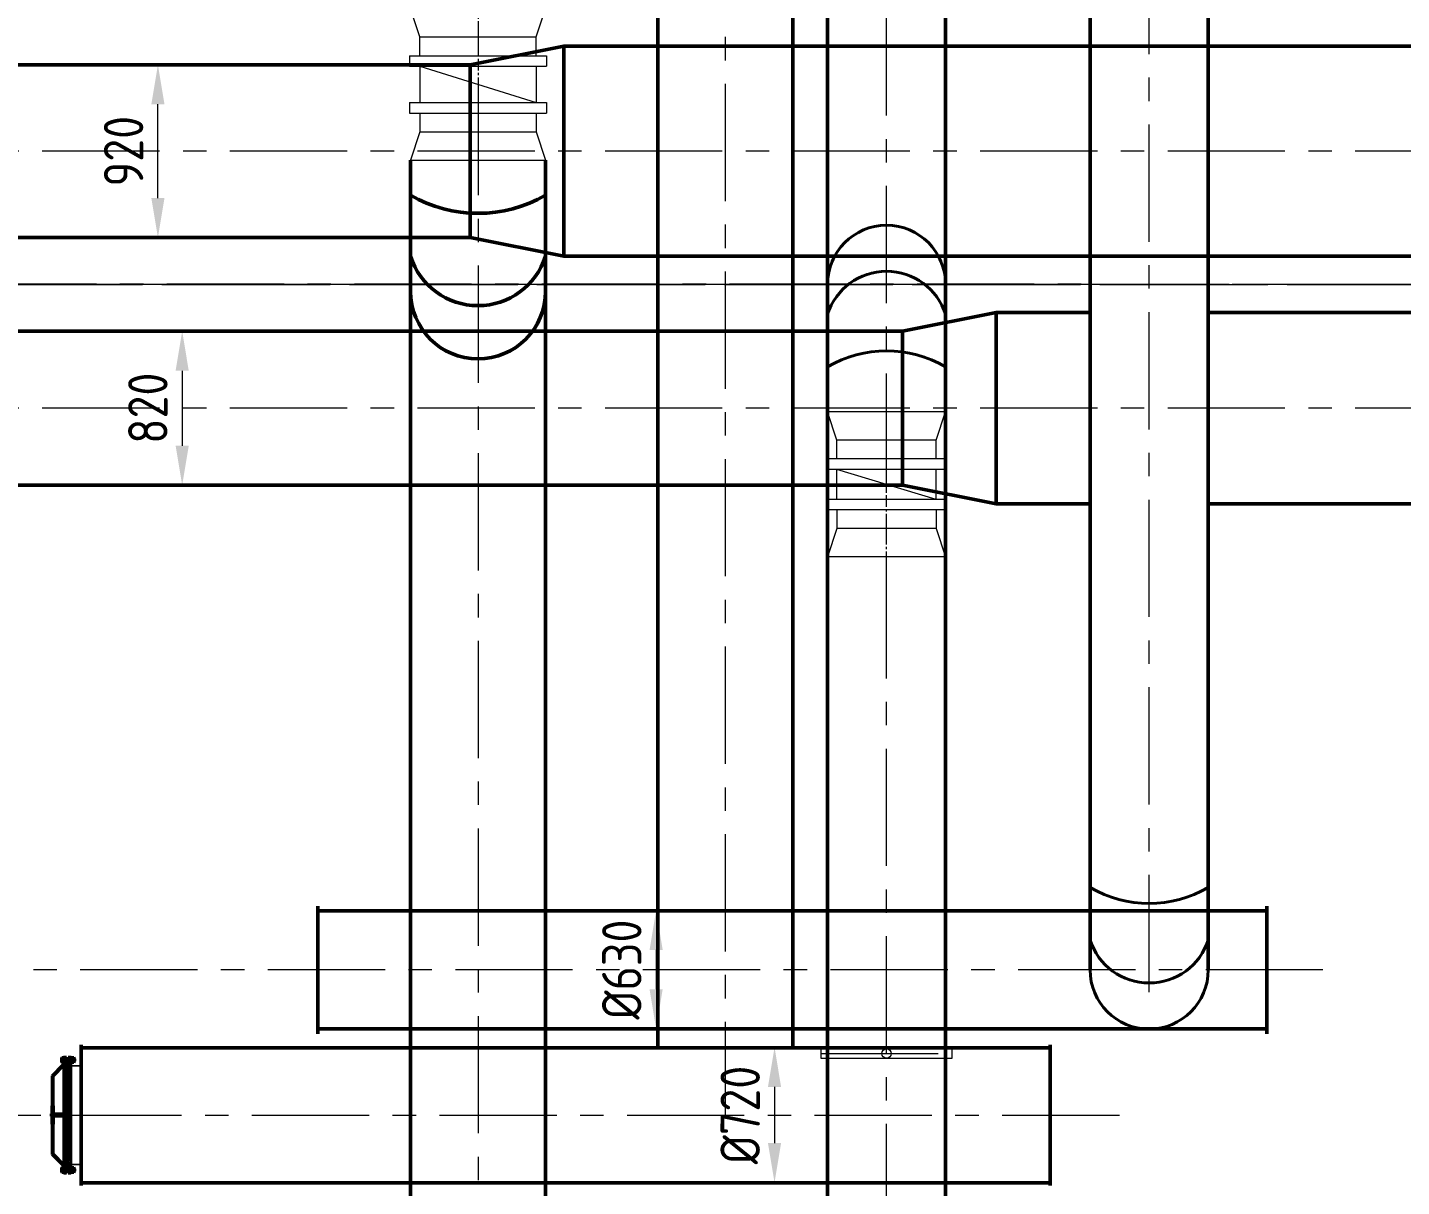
# Model space of a CAD drawing. Header units: millimetres. Extents: x 188205 to 604756, y -401673 to 15123.
# Drawn here: x 359982 to 367308, y -68161 to -61983 of the extents above; entities that cross this region are included whole.
import ezdxf

# ---------------------------------------------------------------- set-up
doc = ezdxf.new("R2010")
doc.units = ezdxf.units.MM
doc.header["$LTSCALE"] = 500
for name, pattern in [('CENTER', [2, 1.25, -0.25, 0.25, -0.25]), ('CONTINOUS', [0]), ('PHANTOM2', [1.25, 0.625, -0.125, 0.125, -0.125, 0.125, -0.125])]:
    doc.linetypes.add(name, pattern=pattern)
for name, color, linetype, lineweight in [('2D', 4, 'PHANTOM2', 20), ('air-smoke', 5, 'Continuous', 50), ('gas', 2, 'Continuous', 50), ('gas-smoke', 6, 'Continuous', 50), ('SHI', 7, 'Continuous', 40), ('WEN', 3, 'Continuous', 20), ('ZHONG', 1, 'CENTER', 20), ('中心线', 1, 'CENTER', 18)]:
    doc.layers.add(name, color=color, linetype=linetype, lineweight=lineweight)
doc.layers.add('air', color=7, linetype='Continuous', lineweight=50, true_color=0x77bec0)
doc.layers.add('HAN', color=9, linetype='Continuous')
doc.layers.add('X1', color=4, linetype='Continuous')
doc.styles.add('GB', font='gbenor.shx', dxfattribs={"bigfont": 'gbcbig.shx'})
doc.dimstyles.new('ISO-60', dxfattribs={"dimscale": 60, "dimtxt": 3.5, "dimasz": 3.5, "dimexe": 1.8, "dimexo": 1.25, "dimgap": 1.3, "dimtad": 1, "dimrnd": 1, "dimdsep": 46, "dimtxsty": 'GB', "dimcen": 0, "dimclrd": 3, "dimclre": 3, "dimclrt": 256, "dimadec": 0, "dimazin": 0, "dimtfac": 1, "dimtix": 1, "dimtmove": 0, "dimatfit": 3, "dimldrblk": 'DOTSMALL', "dimfxl": 0, "dimlwd": 20, "dimlwe": 20, "dimarcsym": 0})
pattern_1 = [(45, (-4402.3579, -2863.9112), (-0.71178518, 0.71178518), [])]
pattern_2 = [(45, (204.382, -1257.5965), (-3.558926, 3.558926), [])]
pattern_3 = [(45, (204.3822, -1206.0965), (-0.7117852, 0.7117852), [])]

# ---------------------------------------------------------------- blocks, each defined once
blk = doc.blocks.new('防爆膜-DN500')
at = {"layer": 'WEN'}
h = blk.add_hatch(dxfattribs=at)
h.set_pattern_fill('ANSI31', color=256, scale=8.05293, style=0)
h.set_pattern_definition([(45, (-4402.3579, -2894.9538), (-0.71178518, 0.71178518), [])])
h.paths.add_polyline_path([(-75.7, -40.6), (-76.5, -40.6), (-76.5, -135), (-75.7, -135)])
h = blk.add_hatch(dxfattribs=at)
h.set_pattern_fill('ANSI31', color=256, scale=8.05293, style=0)
h.set_pattern_definition([(45, (-4402.3579, -2946.4538), (-0.71178518, 0.71178518), [])])
h.paths.add_polyline_path([(-75.7, -186.5), (-76.5, -186.5), (-76.5, -260.5), (-75.7, -260.5)])
at = {"layer": 'X1'}
h = blk.add_hatch(dxfattribs=at)
h.set_pattern_fill('ANSI31', color=256, scale=40.26465, style=0)
h.set_pattern_definition([(45, (204.382, -1154.5965), (-3.558926, 3.558926), [])])
h.paths.add_polyline_path([(-55.6, 307), (-55.6, 308), (-55.6, 309.2), (-69.3, 309.2), (-69.3, 302.3), (-55.6, 302.3)])
h.paths.add_polyline_path([(-79, 309.2), (-92.7, 309.2), (-92.7, 302.3), (-79, 302.3)])
h.paths.add_polyline_path([(-79, 282.6), (-79, 283.8), (-92.7, 283.8), (-92.7, 278.2), (-92.7, 265.7), (-76.5, 265.7), (-76.5, 280.2)])
h.paths.add_polyline_path([(-55.6, 283.8), (-69.3, 283.8), (-69.3, 282.8, -0.198912), (-69.4, 282.5), (-71.7, 280.2), (-71.7, 265.7), (-55.6, 265.7)])
h = blk.add_hatch(dxfattribs=at)
h.set_pattern_fill('ANSI31', color=256, scale=8.05293, angle=90, style=0)
h.set_pattern_definition([(135, (204.3822, -1154.5965), (-0.7117852, -0.7117852), [])])
h.paths.add_polyline_path([(-75.7, 280.2), (-76.5, 280.2), (-76.5, 245), (-75.7, 245)])
h = blk.add_hatch(dxfattribs=at)
h.set_pattern_fill('ANSI31', color=256, scale=8.05293, angle=90, style=0)
h.set_pattern_definition([(135, (204.3822, -1149.2151), (-0.7117852, -0.7117852), [])])
h.paths.add_polyline_path([(-75.7, 244.9), (-76.5, 244.9), (-76.5, 244.5), (-76.5, 186.3), (-75.7, 186.3)])
at = {"layer": 'X1', "ltscale": 0.5}
h = blk.add_hatch(dxfattribs=at)
h.set_pattern_fill('ANSI37', color=256, scale=16.10586, style=0)
h.set_pattern_definition([(45, (204.3822, -1154.5965), (-1.4235704, 1.4235704), []), (135, (204.3822, -1154.5965), (-1.4235704, -1.4235704), [])])
h.paths.add_polyline_path([(-71.7, 280.2), (-75.7, 280.2), (-75.7, 265.7), (-71.7, 265.7)])
at = {"layer": 'X1'}
h = blk.add_hatch(dxfattribs=at)
h.set_pattern_fill('ANSI31', color=256, scale=8.05293, style=0)
h.set_pattern_definition([(315, (-4402.3579, 2894.9538), (-0.71178518, -0.71178518), [])])
h.paths.add_polyline_path([(-75.7, 40.6), (-76.5, 40.6), (-76.5, 135), (-75.7, 135)])
h = blk.add_hatch(dxfattribs=at)
h.set_pattern_fill('ANSI31', color=256, scale=24.15879, style=0)
h.set_pattern_definition([(45, (-2178.5933, -2894.9538), (-2.1353555, 2.1353555), [])])
h.paths.add_polyline_path([(-152.2, 44.9), (-157.1, 47.9), (-157.1, 20.8), (-152.2, 18.4)])
h.paths.add_polyline_path([(-147.4, 41.8), (-152.2, 44.9), (-152.2, 18.4), (-147.4, 16)])
h.paths.add_polyline_path([(-152.2, 18.4), (-157.1, 20.8), (-157.1, 6.4), (-152.2, 6.4)])
h.paths.add_polyline_path([(-147.4, 16), (-152.2, 18.4), (-152.2, 6.4), (-147.4, 6.4)])
h.paths.add_polyline_path([(-147.4, 48.3), (-152.2, 48.3), (-152.2, 44.9), (-147.4, 41.8)])
h.paths.add_polyline_path([(-152.2, 48.3), (-157.1, 48.3), (-157.1, 47.9), (-152.2, 44.9)])
h.paths.add_polyline_path([(-152.2, -6.4), (-157.1, -6.4), (-157.1, -48.3), (-152.2, -48.3)])
h.paths.add_polyline_path([(-147.4, -6.4), (-152.2, -6.4), (-152.2, -48.3), (-147.4, -48.3)])
h = blk.add_hatch(dxfattribs=at)
h.set_pattern_fill('ANSI31', color=256, scale=8.05293, style=0)
h.set_pattern_definition(pattern_3)
h.paths.add_polyline_path([(-75.7, 40.4), (-76.5, 40.4), (-76.5, 0), (-75.7, 0)])
h = blk.add_hatch(dxfattribs=at)
h.set_pattern_fill('ANSI31', color=256, scale=8.05293, style=0)
h.set_pattern_definition(pattern_3)
h.paths.add_polyline_path([(-75.7, 0), (-76.5, 0), (-76.5, -40.6), (-75.7, -40.6)])
at = {"layer": 'X1', "ltscale": 0.5}
h = blk.add_hatch(dxfattribs=at)
h.set_pattern_fill('ANSI31', color=256, scale=8.05293, style=0)
h.set_pattern_definition(pattern_1)
h.paths.add_polyline_path([(-75.7, -178), (-76.5, -178), (-76.5, -239.3), (-75.7, -239.3)])
h = blk.add_hatch(dxfattribs=at)
h.set_pattern_fill('ANSI31', color=256, scale=40.26465, style=0)
h.set_pattern_definition(pattern_2)
h.paths.add_polyline_path([(-92.7, -283.8), (-79, -283.8), (-79, -282.6), (-76.5, -280.2), (-76.5, -265.7), (-92.7, -265.7)])
h.paths.add_polyline_path([(-92.7, -302.3), (-92.7, -308), (-92.7, -309.2), (-79, -309.2), (-79, -302.3)])
at = {"layer": 'X1'}
h = blk.add_hatch(dxfattribs=at)
h.set_pattern_fill('ANSI31', color=256, scale=8.05293, style=0)
h.set_pattern_definition(pattern_1)
h.paths.add_polyline_path([(-75.7, -239.1), (-76.5, -239.1), (-76.5, -281), (-75.7, -281)])
at = {"layer": 'X1', "ltscale": 0.5}
h = blk.add_hatch(dxfattribs=at)
h.set_pattern_fill('ANSI31', color=256, scale=40.26465, style=0)
h.set_pattern_definition(pattern_2)
h.paths.add_polyline_path([(-71.7, -280.2), (-69.4, -282.5, -0.198912), (-69.3, -282.8), (-69.3, -283.8), (-55.6, -283.8), (-55.6, -278.2), (-55.6, -265.7), (-71.7, -265.7)])
h.paths.add_polyline_path([(-55.6, -309.2), (-55.6, -302.3), (-69.3, -302.3), (-69.3, -309.2)])
at = {"layer": '2D'}
for p, q in [((-61.2, 0), (-61.2, 265.7)), ((-61.2, 264.5), (0, 264.5)), ((-61.2, 261.3), (0, 261.3)), ((-61.2, 0), (-61.2, -265.7)), ((-61.2, -261.3), (0, -261.3)), ((-61.2, -264.5), (0, -264.5))]:
    blk.add_line(p, q, dxfattribs=at)
at = {"layer": 'HAN'}
for p, q in [((-91, 300), (-55.6, 300)), ((-38.1, 300), (-34.7, 300)), ((-91, 286.2), (-55.6, 286.2)), ((-38.1, 286.2), (-34.7, 286.2)), ((-91, -286.2), (-55.6, -286.2)), ((-38.1, -286.2), (-34.7, -286.2)), ((-91, -300), (-55.6, -300)), ((-38.1, -300), (-34.7, -300))]:
    blk.add_line(p, q, dxfattribs=at)
at = {"layer": 'HAN', "linetype": 'Continuous'}
for p, q in [((-160.5, 5.8), (-143.5, 5.8)), ((-97, 5.8), (-106.4, 5.8)), ((-81.9, 5.8), (-80.6, 5.8)), ((-160.5, -5.8), (-143.5, -5.8)), ((-97, -5.8), (-106.4, -5.8)), ((-81.9, -5.8), (-80.6, -5.8))]:
    blk.add_line(p, q, dxfattribs=at)
at = {"layer": 'SHI'}
for p, q in [((-105.1, 303.5), (-103.1, 307)), ((-105.1, 303.5), (-105.1, 282.6)), ((-103.1, 307), (-95.1, 307)), ((-103.1, 300.1), (-95.1, 300.1)), ((-95.1, 308), (-92.7, 308)), ((-95.1, 278.2), (-95.1, 308)), ((-95.1, 307), (-95.1, 279.1)), ((-92.7, 309.2), (-92.7, 9.9)), ((-79, 309.2), (-92.7, 309.2)), ((-79, 309.2), (-92.7, 309.2)), ((-92.7, 309.2), (-92.7, 250.2)), ((-92.7, 278.2), (-92.7, 308)), ((-92.7, 302.3), (-79, 302.3)), ((-92.7, 301.1), (-55.6, 301.1)), ((-91, 301.1), (-91, 285)), ((-79, 301.1), (-79, 309.2)), ((-69.3, 301.1), (-69.3, 309.2)), ((-69.3, 309.2), (-55.6, 309.2)), ((-69.3, 302.3), (-55.6, 302.3)), ((-55.6, 309.2), (-55.6, 0)), ((-55.6, 308), (-53.2, 308)), ((-55.6, 278.2), (-55.6, 308)), ((-55.6, 307), (-55.6, 279.1)), ((-53.2, 278.2), (-53.2, 308)), ((-53.2, 303.5), (-51.2, 307)), ((-53.2, 303.5), (-53.2, 282.6)), ((-51.2, 307), (-40.1, 307)), ((-51.2, 300.1), (-40.1, 300.1)), ((-38.1, 303.5), (-40.1, 307)), ((-38.1, 303.5), (-38.1, 282.6)), ((-38.1, 301.1), (-35.8, 301.1)), ((-34.7, 300), (-35.8, 301.1)), ((-35.8, 301.1), (-35.8, 285)), ((-34.7, 300), (-34.7, 286.2)), ((-97.5, 267.7), (-154.7, 209.7)), ((-92.7, 265.7), (-149.8, 207.7)), ((-105.1, 282.6), (-103.1, 279.1)), ((-103.1, 286.1), (-95.1, 286.1)), ((-103.1, 279.1), (-95.1, 279.1)), ((-97.5, 279.1), (-97.5, 267.7)), ((-97.5, 267.7), (-92.7, 265.7)), ((-95.1, 278.2), (-92.7, 278.2)), ((-92.7, 285), (-55.6, 285)), ((-92.7, 283.8), (-55.6, 283.8)), ((-80.6, 265.7), (-80.6, 0)), ((-79, 282.6), (-79, 285)), ((-79, 282.6), (-76.5, 280.2)), ((-79, 282.6), (-76.5, 280.2)), ((-77.4, 265.7), (-77.4, 0)), ((-77.4, 239.2), (-77.4, 260.1)), ((-76.5, 280.2), (-76.5, 0)), ((-76.5, 280.2), (-76.5, 239.1)), ((-76.5, 280.2), (-76.5, 239.1)), ((-76.5, 260.1), (-76.5, 0)), ((-75.7, 280.2), (-75.7, 0)), ((-74.9, 246), (-70.9, 250)), ((-74.9, 246), (-74.9, 0)), ((-69.4, 282.5), (-71.7, 280.2)), ((-71.7, 280.2), (-71.7, 249.2)), ((-71.7, 265.7), (-55.6, 265.7)), ((-71.7, 244.6), (-67.7, 248.7)), ((-71.7, 244.6), (-71.7, 0)), ((-70.9, 265.7), (-70.9, 250)), ((-69.3, 282.8), (-69.3, 285)), ((-67.7, 265.7), (-67.7, 248.7)), ((-55.6, 278.2), (-53.2, 278.2)), ((-53.2, 282.6), (-51.2, 279.1)), ((-51.2, 286.1), (-40.1, 286.1)), ((-51.2, 279.1), (-40.1, 279.1)), ((-38.1, 282.6), (-40.1, 279.1)), ((-38.1, 285), (-35.8, 285)), ((-35.8, 285), (-34.7, 286.2)), ((-154.7, 48.3), (-154.7, 209.7)), ((-154.7, 209.7), (-149.8, 207.7)), ((-149.8, 48.3), (-149.8, 207.7)), ((-160.5, 5.8), (-159.8, 6.4)), ((-160.5, -5.8), (-160.5, 5.8)), ((-159.8, 6.4), (-97, 6.4)), ((-159.8, 6.4), (-159.8, -6.4)), ((-157.1, 6.4), (-157.1, 48.3)), ((-157.1, 48.3), (-147.4, 48.3)), ((-147.4, 6.4), (-147.4, 48.3)), ((-143.5, 6.4), (-143.5, -6.4)), ((-106.4, 6.4), (-106.4, -6.4)), ((-97, -9.9), (-97, 9.9)), ((-90.5, 9.9), (-97, 9.9)), ((-90.5, 6.1), (-97, 6.1)), ((-89.4, 8), (-90.5, 9.9)), ((-89.4, -9.9), (-89.4, 9.9)), ((-82.9, 9.9), (-89.4, 9.9)), ((-89.4, -8), (-89.4, 8)), ((-82.9, 6.1), (-89.4, 6.1)), ((-81.9, 8), (-82.9, 9.9)), ((-81.9, -8), (-81.9, 8)), ((-81.9, 6.4), (-81.2, 6.4)), ((-81.2, 6.4), (-81.2, -6.4)), ((-80.6, 5.8), (-81.2, 6.4)), ((-80.6, -5.8), (-80.6, 5.8)), ((-80.6, -265.7), (-80.6, 0)), ((-77.4, -265.7), (-77.4, 0)), ((-76.5, -260.1), (-76.5, 0)), ((-76.5, -280.2), (-76.5, 0)), ((-75.7, -280.2), (-75.7, 0)), ((-74.9, -246), (-74.9, 0)), ((-71.7, -244.6), (-71.7, 0)), ((-55.6, -309.2), (-55.6, 0)), ((-159.8, -6.4), (-160.5, -5.8)), ((-159.8, -6.4), (-97, -6.4)), ((-157.1, -6.4), (-157.1, -48.3)), ((-157.1, -48.3), (-147.4, -48.3)), ((-154.7, -48.3), (-154.7, -209.7)), ((-149.8, -48.3), (-149.8, -207.7)), ((-147.4, -6.4), (-147.4, -48.3)), ((-90.5, -6.1), (-97, -6.1)), ((-90.5, -9.9), (-97, -9.9)), ((-92.7, -309.2), (-92.7, -9.9)), ((-89.4, -8), (-90.5, -9.9)), ((-82.9, -6.1), (-89.4, -6.1)), ((-82.9, -9.9), (-89.4, -9.9)), ((-81.9, -8), (-82.9, -9.9)), ((-81.9, -6.4), (-81.2, -6.4)), ((-81.2, -6.4), (-80.6, -5.8)), ((-154.7, -209.7), (-149.8, -207.7)), ((-97.5, -267.7), (-154.7, -209.7)), ((-92.7, -265.7), (-149.8, -207.7)), ((-105.1, -282.6), (-103.1, -279.1)), ((-105.1, -303.5), (-105.1, -282.6)), ((-103.1, -279.1), (-95.1, -279.1)), ((-103.1, -286.1), (-95.1, -286.1)), ((-97.5, -267.7), (-92.7, -265.7)), ((-97.5, -279.1), (-97.5, -267.7)), ((-95.1, -278.2), (-92.7, -278.2)), ((-95.1, -278.2), (-95.1, -308)), ((-95.1, -307), (-95.1, -279.1)), ((-92.7, -309.2), (-92.7, -243.5)), ((-92.7, -278.2), (-92.7, -308)), ((-92.7, -283.8), (-55.6, -283.8)), ((-92.7, -285), (-55.6, -285)), ((-91, -301.1), (-91, -285)), ((-79, -282.6), (-76.5, -280.2)), ((-79, -282.6), (-76.5, -280.2)), ((-79, -282.6), (-79, -285)), ((-74.9, -246), (-70.9, -250)), ((-71.7, -244.6), (-67.7, -248.7)), ((-71.7, -280.2), (-71.7, -249.2)), ((-71.7, -265.7), (-55.6, -265.7)), ((-69.4, -282.5), (-71.7, -280.2)), ((-70.9, -265.7), (-70.9, -250)), ((-69.3, -282.8), (-69.3, -285)), ((-67.7, -265.7), (-67.7, -248.7)), ((-55.6, -278.2), (-53.2, -278.2)), ((-55.6, -278.2), (-55.6, -308)), ((-55.6, -307), (-55.6, -279.1)), ((-53.2, -278.2), (-53.2, -308)), ((-53.2, -282.6), (-51.2, -279.1)), ((-53.2, -303.5), (-53.2, -282.6)), ((-51.2, -279.1), (-40.1, -279.1)), ((-51.2, -286.1), (-40.1, -286.1)), ((-38.1, -282.6), (-40.1, -279.1)), ((-38.1, -303.5), (-38.1, -282.6)), ((-38.1, -285), (-35.8, -285)), ((-35.8, -285), (-34.7, -286.2)), ((-35.8, -301.1), (-35.8, -285)), ((-34.7, -300), (-34.7, -286.2)), ((-105.1, -303.5), (-103.1, -307)), ((-103.1, -300.1), (-95.1, -300.1)), ((-103.1, -307), (-95.1, -307)), ((-95.1, -308), (-92.7, -308)), ((-92.7, -301.1), (-55.6, -301.1)), ((-92.7, -302.3), (-79, -302.3)), ((-79, -309.2), (-92.7, -309.2)), ((-79, -309.2), (-92.7, -309.2)), ((-79, -301.1), (-79, -309.2)), ((-69.3, -301.1), (-69.3, -309.2)), ((-69.3, -302.3), (-55.6, -302.3)), ((-69.3, -309.2), (-55.6, -309.2)), ((-55.6, -308), (-53.2, -308)), ((-53.2, -303.5), (-51.2, -307)), ((-51.2, -300.1), (-40.1, -300.1)), ((-51.2, -307), (-40.1, -307)), ((-38.1, -303.5), (-40.1, -307)), ((-38.1, -301.1), (-35.8, -301.1)), ((-34.7, -300), (-35.8, -301.1))]:
    blk.add_line(p, q, dxfattribs=at)
at = {"layer": 'SHI', "ltscale": 0.5}
for p, q in [((-92.7, 265.7), (-76.5, 265.7)), ((-76.5, 280.2), (-71.7, 280.2)), ((-76.5, 266.1), (-76.5, 266.1)), ((-75.7, 265.7), (-71.7, 265.7)), ((-92.7, -265.7), (-76.5, -265.7)), ((-76.5, -280.2), (-71.7, -280.2)), ((-75.7, -265.7), (-71.7, -265.7))]:
    blk.add_line(p, q, dxfattribs=at)
at = {"layer": 'SHI'}
for centre, radius, start, end in [((-99.6, 304.4), 5.6, 188.93925, 231.06075), ((-92, 293.1), 13.1, 147.79577, 212.20423), ((-47.7, 304.4), 5.6, 188.93925, 231.06075), ((-40.1, 293.1), 13.1, 147.79577, 212.20423), ((-43.7, 304.4), 5.6, 308.93925, 351.06075), ((-51.2, 293.1), 13.1, 327.79577, 32.20423), ((-99.6, 281.8), 5.6, 128.93925, 171.06075), ((-69.7, 282.8), 0.403, 315, 0), ((-47.7, 281.8), 5.6, 128.93925, 171.06075), ((-43.7, 281.8), 5.6, 8.93925, 51.06075), ((-92.8, 8.7), 3.39, 311.55011, 348.44989), ((-107.5, 0), 18.1, 340.14688, 19.85312), ((-85.2, 8.7), 3.39, 311.55011, 348.44989), ((-99.9, 0), 18.1, 340.14688, 19.85312), ((-92.8, -8.7), 3.39, 11.55011, 48.44989), ((-85.2, -8.7), 3.39, 11.55011, 48.44989), ((-99.6, -281.8), 5.6, 188.93925, 231.06075), ((-92, -293.1), 13.1, 147.79577, 212.20423), ((-69.7, -282.8), 0.403, 0, 45), ((-47.7, -281.8), 5.6, 188.93925, 231.06075), ((-40.1, -293.1), 13.1, 147.79577, 212.20423), ((-43.7, -281.8), 5.6, 308.93925, 351.06075), ((-51.2, -293.1), 13.1, 327.79577, 32.20423), ((-99.6, -304.4), 5.6, 128.93925, 171.06075), ((-47.7, -304.4), 5.6, 128.93925, 171.06075), ((-43.7, -304.4), 5.6, 8.93925, 51.06075)]:
    blk.add_arc(centre, radius, start, end, dxfattribs=at)
at = {"layer": 'WEN', "ltscale": 0.5}
for points in [[(-83.2, 265.7), (-80.6, 262.4), (-80.6, 265.7)], [(-67.7, 261.3), (-64.4, 265.7), (-67.7, 265.7)], [(-83.2, -265.7), (-80.6, -262.4), (-80.6, -265.7)], [(-67.7, -261.3), (-64.4, -265.7), (-67.7, -265.7)], [(-67.7, -261.3), (-64.4, -265.7), (-67.7, -265.7)]]:
    blk.add_solid(points, dxfattribs=at)
at = {"layer": 'ZHONG'}
for p, q in [((-27.3, 293.1), (-108.7, 293.1)), ((-95.1, 266.7), (-152.2, 208.7)), ((-95.1, 276.7), (-95.1, 266.7)), ((-152.2, 0), (-152.2, 208.7)), ((-164.8, 0), (0, 0)), ((-152.2, 0), (-152.2, -208.7)), ((-95.1, -266.7), (-152.2, -208.7)), ((-95.1, -276.7), (-95.1, -266.7)), ((-27.3, -293.1), (-108.7, -293.1))]:
    blk.add_line(p, q, dxfattribs=at)
blk = doc.blocks.new('gss-waste-master-1')
at = {"layer": 'gas-smoke'}
for p, q in [((14183.5, 11289), (14183.5, 3151)), ((14903.5, 11289), (14903.5, 3151)), ((13183.5, 8390), (13683.5, 8490)), ((13683.5, 7370), (13683.5, 8490)), ((44527.5, 8490), (13683.5, 8490)), ((13183.5, 8390), (6883.5, 8390)), ((13183.5, 7470), (13183.5, 8390)), ((13183.5, 7470), (6883.5, 7470)), ((13183.5, 7470), (13683.5, 7370)), ((44527.5, 7370), (13683.5, 7370)), ((11110, 2416), (11110, 3166)), ((11110, 3151), (16275, 3151)), ((16275, 2416), (16275, 3166)), ((11110, 2431), (16275, 2431))]:
    blk.add_line(p, q, dxfattribs=at)
at = {"layer": 'ZHONG'}
for p, q in [((14543.5, 11289), (14543.5, 2791)), ((44527.5, 7930), (1380.5, 7930)), ((20191.3, 7220), (-126.5, 7222.1)), ((19.8, 2793.1), (16683.1, 2791))]:
    blk.add_line(p, q, dxfattribs=at)
blk.add_blockref('防爆膜-DN500', (11110, 2792.5))
blk = doc.blocks.new('air-waste-master-1')
at = {"layer": 'air-smoke'}
for p, q in [((15477, 3566), (15477, 10874)), ((16107, 3566), (16107, 10874)), ((14477, 6970), (14977, 7070)), ((14977, 7070), (14977, 6050)), ((15477, 7070), (14977, 7070)), ((43516, 7070), (16107, 7070)), ((14477, 6970), (9207, 6970)), ((14477, 6970), (14477, 6150)), ((14477, 6150), (9207, 6150)), ((14477, 6150), (14977, 6050)), ((15477, 6050), (14977, 6050)), ((43516, 6050), (16107, 6050)), ((11360, 3226), (11360, 3906)), ((16420, 3226), (16420, 3906)), ((11360, 3881), (16420, 3881)), ((11360, 3251), (16420, 3251))]:
    blk.add_line(p, q, dxfattribs=at)
at = {"layer": 'SHI'}
for centre, radius, start, end in [((15792, 4550.8), 630, 240, 300), ((15792, 3826.6), 330.4, 197.58795, 342.41205), ((15792, 3566), 315, 180, 0)]:
    blk.add_arc(centre, radius, start, end, dxfattribs=at)
at = {"layer": 'ZHONG'}
for p, q in [((15792, 3447.3), (15792, 10874)), ((18967.8, 7220), (-151.4, 7220)), ((43516, 6560), (1968, 6560)), ((16718.4, 3566), (-316.5, 3566))]:
    blk.add_line(p, q, dxfattribs=at)
blk = doc.blocks.new('jt-dn600-a')
at = {"linetype": 'CONTINOUS'}
for p, q in [((-403, -360), (-403, 360)), ((-153, 309.5), (-253, 309.5)), ((-253, -309.5), (-253, 309.5)), ((-153, -365.5), (-153, 365.5)), ((-97, -365.5), (-97, 365.5)), ((97, -365.5), (97, 365.5)), ((153, -365.5), (153, 365.5)), ((153, 309.5), (253, 309.5)), ((253, -309.5), (253, 309.5)), ((403, -360), (403, 360)), ((-153, -309.5), (-253, -309.5)), ((153, -309.5), (253, -309.5))]:
    blk.add_line(p, q, dxfattribs=at)
for p, q in [((-253, 309.5), (-403, 360)), ((-153, 365.5), (-97, 365.5)), ((-97, 309.5), (97, 309.5)), ((-97, -309.5), (97, 309.5)), ((97, 365.5), (153, 365.5)), ((253, 309.5), (403, 360)), ((-253, -309.5), (-403, -360)), ((-153, -365.5), (-97, -365.5)), ((-97, -309.5), (97, -309.5)), ((97, -365.5), (153, -365.5)), ((253, -309.5), (403, -360))]:
    blk.add_line(p, q)
at = {"layer": '中心线', "ltscale": 0.1}
blk.add_line((-437.1, 0), (429, 0), dxfattribs=at)
blk = doc.blocks.new('gas-master-1')
at = {"layer": 'gas'}
for p, q in [((12865, 663), (12865, -6351)), ((13585, 663), (13585, -6351))]:
    blk.add_line(p, q, dxfattribs=at)
for centre, radius, start, end in [((13225, 1098.9), 720, 240, 300), ((13225, 264.6), 377.7, 197.58795, 342.41205), ((13225, -37.1), 360, 180, 0)]:
    blk.add_arc(centre, radius, start, end, dxfattribs=at)
at = {"layer": 'ZHONG'}
for p, q in [((13225, 9100), (13225, -5991)), ((-1210.7, 0), (28755.5, 0))]:
    blk.add_line(p, q, dxfattribs=at)
at = {"rotation": 270}
blk.add_blockref('jt-dn600-a', (13225, 1066), dxfattribs=at)
blk = doc.blocks.new('jt-dn500-a')
at = {"linetype": 'CONTINOUS'}
for p, q in [((-386, -315), (-386, 315)), ((-136, -320.5), (-136, 320.5)), ((-80, -320.5), (-80, 320.5)), ((80, -320.5), (80, 320.5)), ((136, -320.5), (136, 320.5)), ((386, -315), (386, 315)), ((-136, 264.5), (-236, 264.5)), ((-236, -264.5), (-236, 264.5)), ((136, 264.5), (236, 264.5)), ((236, -264.5), (236, 264.5)), ((-136, -264.5), (-236, -264.5)), ((136, -264.5), (236, -264.5))]:
    blk.add_line(p, q, dxfattribs=at)
for p, q in [((-236, 264.5), (-386, 315)), ((-136, 320.5), (-80, 320.5)), ((80, 320.5), (136, 320.5)), ((236, 264.5), (386, 315)), ((-80, 264.5), (80, 264.5)), ((-80, -264.5), (80, 264.5)), ((-236, -264.5), (-386, -315)), ((-80, -264.5), (80, -264.5)), ((236, -264.5), (386, -315)), ((-136, -320.5), (-80, -320.5)), ((80, -320.5), (136, -320.5))]:
    blk.add_line(p, q)
at = {"layer": '中心线', "ltscale": 0.1}
blk.add_line((-420.1, 0), (412, 0), dxfattribs=at)
blk = doc.blocks.new('air-master-1')
blk.add_lwpolyline([(-17883, 4975), (-17183, 4975), (-17183, 5025), (-17883, 5025)], close=True)
blk.add_circle((-17533, 5000), 25)
at = {"layer": 'air'}
for p, q in [((-17848, 510), (-17848, 15911)), ((-17218, 510), (-17218, 15911))]:
    blk.add_line(p, q, dxfattribs=at)
at = {"layer": 'SHI'}
for centre, radius, start, end in [((-17533, 9100), 315, 0, 180), ((-17533, 8839.4), 330.4, 17.58795, 162.41205), ((-17533, 8115.2), 630, 60, 120)]:
    blk.add_arc(centre, radius, start, end, dxfattribs=at)
at = {"layer": 'ZHONG'}
for p, q in [((-17533, 0), (-17533, 16226)), ((-17218, 9100), (-33124.7, 9100)), ((-16307.1, 9100), (-33124.7, 9100)), ((-17883, 5000), (-17183, 5000))]:
    blk.add_line(p, q, dxfattribs=at)
at = {"rotation": 90}
blk.add_blockref('jt-dn500-a', (-17533, 8034), dxfattribs=at)
blk = doc.blocks.new('*D114')
at = {"layer": 'Defpoints', "color": 0}
for p in [(360560, -62182.7), (360677.5, -62182.7), (360560, -63102.7)]:
    blk.add_point(p, dxfattribs=at)
at = {"layer": 'WEN', "color": 3, "lineweight": 20}
for p, q in [((360635, -62182.7), (360785.5, -62182.7)), ((360677.5, -62892.7), (360677.5, -62392.7)), ((360635, -63102.7), (360785.5, -63102.7))]:
    blk.add_line(p, q, dxfattribs=at)
at = {"layer": 'WEN', "color": 3}
for points in [[(360642.5, -62392.7), (360712.5, -62392.7), (360677.5, -62182.7)], [(360642.5, -62892.7), (360712.5, -62892.7), (360677.5, -63102.7)]]:
    blk.add_solid(points, dxfattribs=at)
at = {"layer": 'WEN', "insert": (360494.5, -62642.7), "char_height": 210, "attachment_point": 5, "rotation": 90, "style": 'GB'}
blk.add_mtext('920', dxfattribs=at)
blk = doc.blocks.new('_DotSmall')
at = {"color": 0, "linetype": 'ByBlock', "const_width": 0.5}
blk.add_lwpolyline([(-0.0625, 0, 1), (0.0625, 0, 1)], format="xyb", close=True, dxfattribs=at)
blk = doc.blocks.new('*D115')
at = {"layer": 'Defpoints', "color": 0}
for p in [(360796.8, -63602.7), (360796.8, -64422.7), (360806.9, -64422.7)]:
    blk.add_point(p, dxfattribs=at)
at = {"layer": 'WEN', "color": 3, "lineweight": 20}
for p, q in [((360871.8, -63602.7), (360914.9, -63602.7)), ((360806.9, -63812.7), (360806.9, -64212.7)), ((360871.8, -64422.7), (360914.9, -64422.7))]:
    blk.add_line(p, q, dxfattribs=at)
at = {"layer": 'WEN', "color": 3}
for points in [[(360771.9, -63812.7), (360841.9, -63812.7), (360806.9, -63602.7)], [(360771.9, -64212.7), (360841.9, -64212.7), (360806.9, -64422.7)]]:
    blk.add_solid(points, dxfattribs=at)
at = {"layer": 'WEN', "insert": (360623.9, -64012.7), "char_height": 210, "attachment_point": 5, "rotation": 90, "style": 'GB'}
blk.add_mtext('820', dxfattribs=at)
blk = doc.blocks.new('*D382')
at = {"layer": 'Defpoints', "color": 0}
for p in [(363333.8, -66689.9), (363333.6, -67319.9), (363333.6, -67319.9)]:
    blk.add_point(p, dxfattribs=at)
at = {"layer": 'WEN', "color": 3, "lineweight": 20}
for p, q in [((363408.8, -66689.9), (363441.8, -66689.9)), ((363333.8, -66899.9), (363333.7, -67109.9)), ((363258.6, -67319.9), (363225.6, -67319.8))]:
    blk.add_line(p, q, dxfattribs=at)
at = {"layer": 'WEN', "color": 3}
for points in [[(363298.8, -66899.9), (363368.8, -66899.9), (363333.8, -66689.9)], [(363298.7, -67109.9), (363368.7, -67109.9), (363333.6, -67319.9)]]:
    blk.add_solid(points, dxfattribs=at)
at = {"layer": 'WEN', "insert": (363150.7, -67004.8), "char_height": 210, "attachment_point": 5, "rotation": 89.97857, "style": 'GB'}
blk.add_mtext('%%c630', dxfattribs=at)
blk = doc.blocks.new('*D383')
at = {"layer": 'Defpoints', "color": 0}
for p in [(363929.8, -67420.1), (363929.6, -68140.1), (363964.8, -68140.1)]:
    blk.add_point(p, dxfattribs=at)
at = {"layer": 'WEN', "color": 3, "lineweight": 20}
for p, q in [((364004.8, -67420.2), (364073.1, -67420.2)), ((363965, -67630.1), (363964.9, -67930.1)), ((364004.6, -68140.2), (364072.8, -68140.2))]:
    blk.add_line(p, q, dxfattribs=at)
at = {"layer": 'WEN', "color": 3}
for points in [[(363930, -67630.1), (364000, -67630.1), (363965.1, -67420.1)], [(363929.9, -67930.1), (363999.9, -67930.1), (363964.8, -68140.1)]]:
    blk.add_solid(points, dxfattribs=at)
at = {"layer": 'WEN', "insert": (363781.9, -67780.1), "char_height": 210, "attachment_point": 5, "rotation": 89.97857, "style": 'GB'}
blk.add_mtext('%%c720', dxfattribs=at)

msp = doc.modelspace()

# ---------------------------------------------------------------- linework, layer by layer
at = {"layer": 'ZHONG'}
for p, q in [((342720.805, -63352.699), (397769.896, -63352.699)), ((368280.013, -63352.699), (345020.805, -63352.699))]:
    msp.add_line(p, q, dxfattribs=at)

# ---------------------------------------------------------------- block references
at = {"layer": 'WEN'}
for name, p in [('gas-master-1', (349159.217, -63352.699)), ('air-master-1', (382095.213, -72452.699)), ('gss-waste-master-1', (349158.726, -70572.699)), ('air-waste-master-1', (350170.219, -70572.699))]:
    msp.add_blockref(name, p, dxfattribs=at)

# ---------------------------------------------------------------- dimensions: what is measured, and where the dimension line sits
for base, p1, p2, picture, middle in [((360677.474, -62182.699), (360560.05, -63102.699), (360560.05, -62182.699), '*D114', (360494.474, -62642.699)), ((360806.874, -64422.699), (360796.767, -63602.699), (360796.767, -64422.699), '*D115', (360623.874, -64012.699))]:
    dim = msp.add_linear_dim(base=base, p1=p1, p2=p2, angle=90, dimstyle='ISO-60', dxfattribs=at)
    dim.commit()
    dim.dimension.update_dxf_attribs({"geometry": picture, "text_midpoint": middle})
for base, p1, p2, picture, middle in [((363333.608, -67319.888), (363333.844, -66689.888), (363333.608, -67319.888), '*D382', (363150.726, -67004.819)), ((363964.785, -68140.137), (363929.833, -67420.123), (363929.564, -68140.123), '*D383', (363781.919, -67780.068))]:
    dim = msp.add_linear_dim(base=base, p1=p1, p2=p2, angle=269.9785674, dimstyle='ISO-60', override={"dimpost": '%%c<>'}, dxfattribs=at)
    dim.commit()
    dim.dimension.update_dxf_attribs({"geometry": picture, "text_midpoint": middle})

doc.saveas('drawing.dxf')
